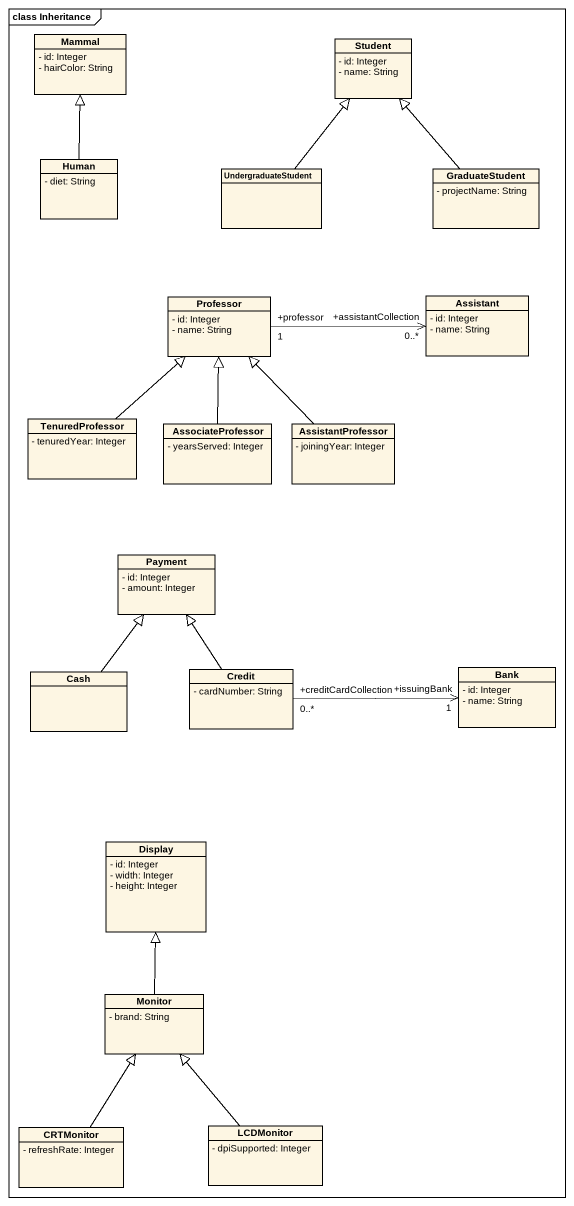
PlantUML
@startuml
mainframe class Inheritance
hide circle
hide empty members
skinparam classAttributeIconSize 0
class Mammal {
  - id: Integer
  - hairColor: String
}
class Student {
  - id: Integer
  - name: String
}
class Human {
  - diet: String
}
class UndergraduateStudent
class GraduateStudent {
  - projectName: String
}
class Professor {
  - id: Integer
  - name: String
}
class Assistant {
  - id: Integer
  - name: String
}
class TenuredProfessor {
  - tenuredYear: Integer
}
class AssociateProfessor {
  - yearsServed: Integer
}
class AssistantProfessor {
  - joiningYear: Integer
}
class Payment {
  - id: Integer
  - amount: Integer
}
class Cash
class Credit {
  - cardNumber: String
}
class Bank {
  - id: Integer
  - name: String
}
class Display {
  - id: Integer
  - width: Integer
  - height: Integer
}
class Monitor {
  - brand: String
}
class CRTMonitor {
  - refreshRate: Integer
}
class LCDMonitor {
  - dpiSupported: Integer
}
Human -up-|> Mammal
UndergraduateStudent -up-|> Student
GraduateStudent -up-|> Student
Professor "+professor\n1" -right-> "+assistantCollection\n0..*" Assistant
TenuredProfessor -up-|> Professor
AssociateProfessor -up-|> Professor
AssistantProfessor -up-|> Professor
Cash -up-|> Payment
Credit -up-|> Payment
Credit "+creditCardCollection\n0..*" -right-> "+issuingBank\n1" Bank
Monitor -up-|> Display
CRTMonitor -up-|> Monitor
LCDMonitor -up-|> Monitor
@enduml
